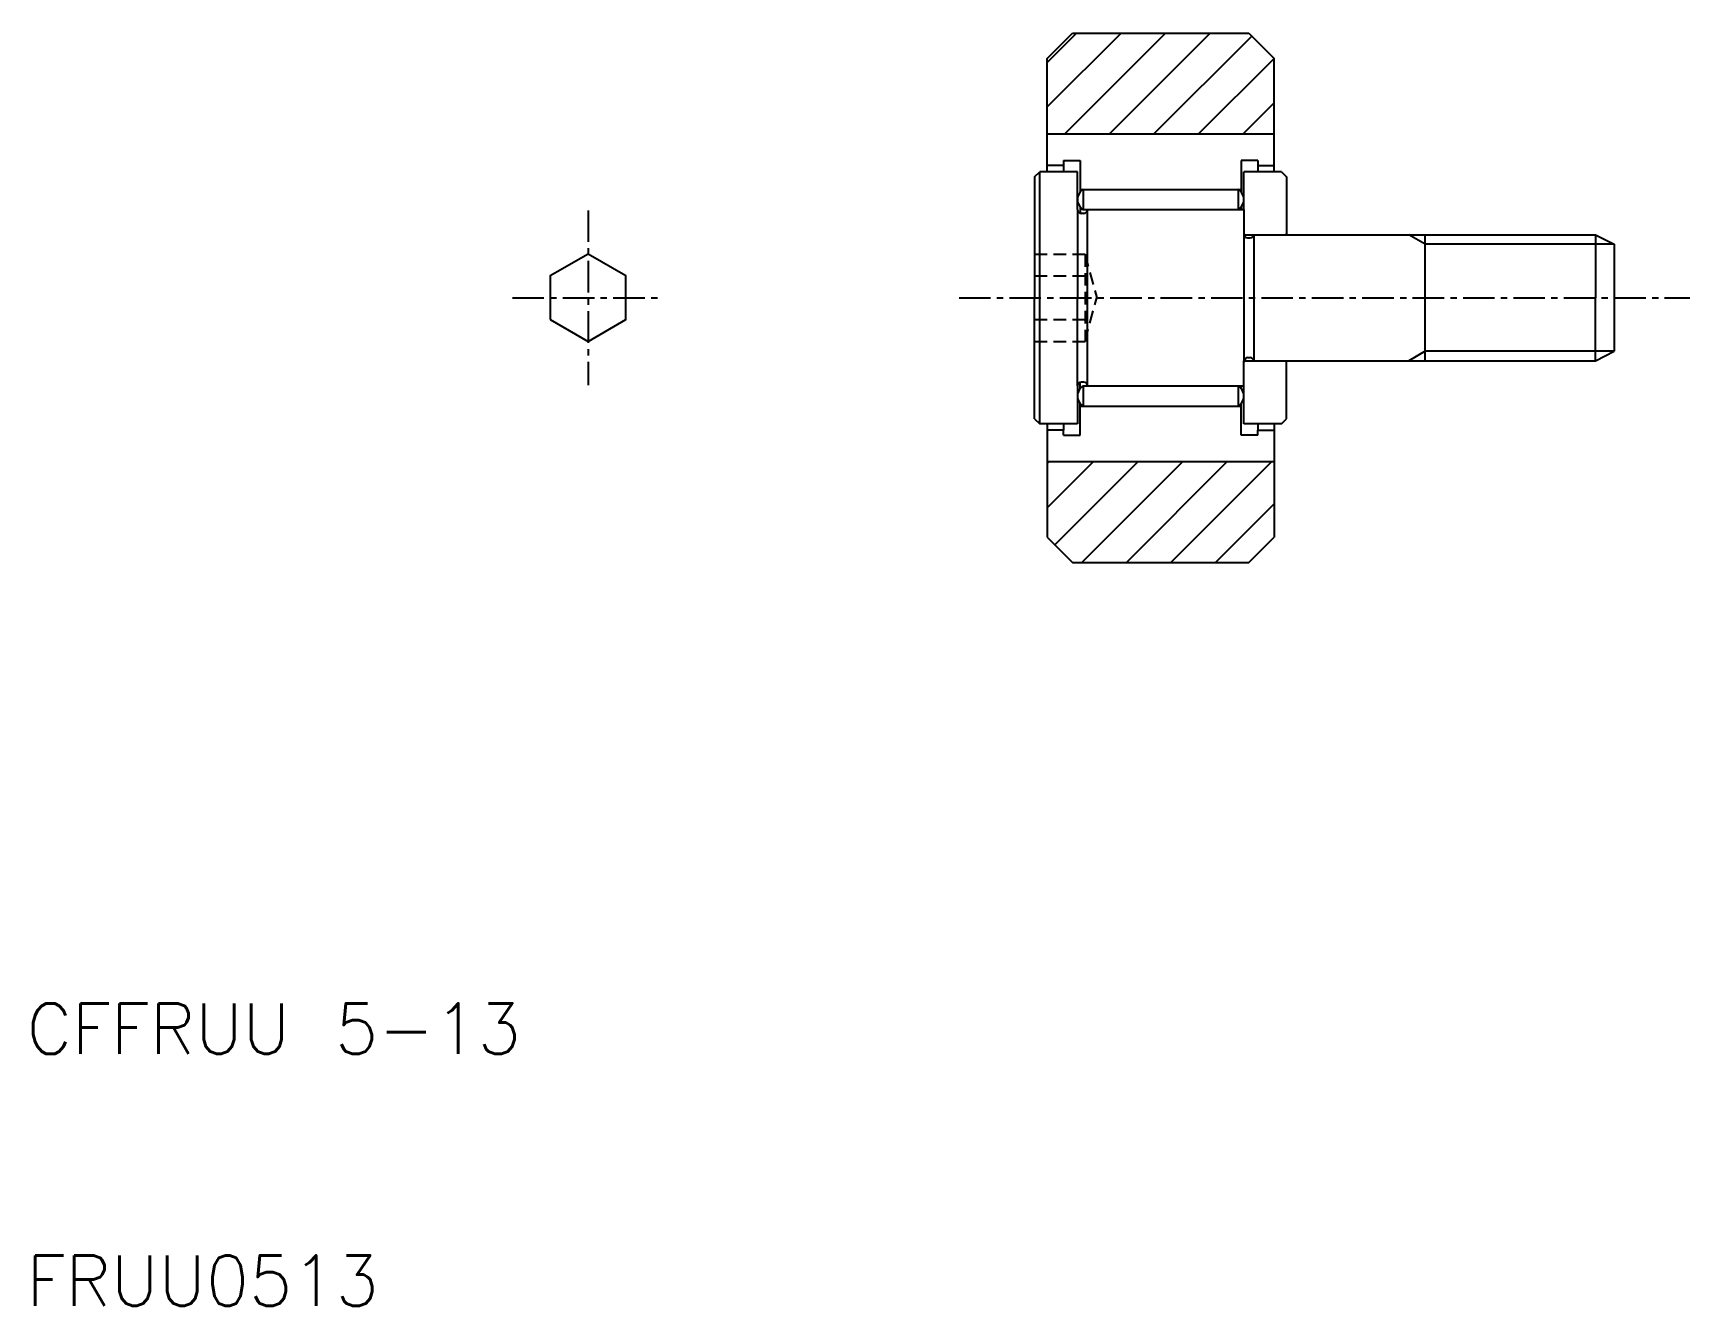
# Model space of a CAD drawing. Extents: x 10.3 to 76, y 10 to 60.5.
import ezdxf

# ---------------------------------------------------------------- set-up
doc = ezdxf.new("R2010")
doc.units = 0
doc.linetypes.add('CENTER', pattern=[2, 1.25, -0.25, 0.25, -0.25])
doc.linetypes.add('DASHED', pattern=[0.75, 0.5, -0.25])
doc.layers.get('0').update_dxf_attribs({"linetype": 'CONTINUOUS'})
doc.layers.add('CENTER', color=1, linetype='CENTER')
doc.styles.get("Standard").update_dxf_attribs({"font": 'txt.shx', "bigfont": 'bigfont.shx'})

# ---------------------------------------------------------------- blocks, each defined once
blk = doc.blocks.new('*X2')
at = {"color": 0, "linetype": 'CONTINUOUS'}
for p, q in [((50.5, 57.571), (53.429, 60.5)), ((50.5, 59.339), (51.661, 60.5)), ((51.197, 56.5), (55.197, 60.5)), ((52.964, 56.5), (56.964, 60.5)), ((54.732, 56.5), (58.616, 60.384)), ((56.5, 56.5), (59.5, 59.5)), ((58.268, 56.5), (59.5, 57.732)), ((50.5, 41.661), (52.339, 43.5)), ((50.5, 43.429), (50.571, 43.5)), ((50.803, 40.197), (54.107, 43.5)), ((51.874, 39.5), (55.874, 43.5)), ((53.642, 39.5), (57.642, 43.5)), ((55.41, 39.5), (59.41, 43.5)), ((57.178, 39.5), (59.5, 41.822))]:
    blk.add_line(p, q, dxfattribs=at)

msp = doc.modelspace()

# ---------------------------------------------------------------- linework, layer by layer
at = {"color": 7, "linetype": 'CONTINUOUS'}
for p, q in [((50.5, 59.5), (51.5, 60.5)), ((51.5, 60.5), (58.5, 60.5)), ((58.5, 60.5), (59.5, 59.5)), ((50.5, 55), (50.5, 59.5)), ((59.5, 55), (59.5, 59.5)), ((50.5, 56.5), (59.5, 56.5)), ((51.15, 55.25), (50.5, 55.25)), ((51.15, 55.45), (51.8, 55.45)), ((51.15, 55.45), (51.15, 55.25)), ((51.15, 55.25), (51.15, 55)), ((51.8, 55.45), (51.8, 54.3)), ((58.2, 55.45), (58.2, 54.3)), ((58.85, 55.45), (58.2, 55.45)), ((58.85, 55.45), (58.85, 55.25)), ((58.85, 55.25), (58.85, 55)), ((58.85, 55.25), (59.5, 55.25)), ((50, 54.8), (50.2, 55)), ((50, 54.8), (50, 50)), ((50.2, 45), (50.2, 55)), ((51.7, 55), (50.2, 55)), ((51.7, 53.5), (51.7, 55)), ((58.3, 53.5), (58.3, 55)), ((59.8, 55), (58.3, 55)), ((59.8, 55), (60, 54.8)), ((60, 54.8), (60, 52.5)), ((51.8, 54.3), (51.8, 54.189)), ((51.8, 54.3), (51.925, 54.3)), ((51.925, 54.3), (58.075, 54.3)), ((51.925, 54.3), (51.925, 53.5)), ((58.075, 54.3), (58.075, 53.5)), ((58.075, 54.3), (58.2, 54.3)), ((58.2, 54.3), (58.2, 54.189)), ((51.7, 53.5), (51.7, 50)), ((51.8, 53.611), (51.8, 53.359)), ((51.95, 53.35), (51.85, 53.35)), ((51.925, 53.5), (58.075, 53.5)), ((52.1, 46.5), (52.1, 53.5)), ((58.075, 53.5), (58.3, 53.5)), ((58.2, 53.611), (58.2, 53.5)), ((58.3, 53.5), (58.3, 52.525)), ((58.35, 52.5), (58.3, 52.55)), ((58.3, 52.525), (58.3, 47.475)), ((58.35, 52.5), (58.698, 52.5)), ((58.35, 52.413), (58.35, 52.5)), ((58.45, 52.375), (58.55, 52.375)), ((58.7, 52.525), (58.7, 47.475)), ((58.7, 52.525), (58.7, 52.5)), ((58.7, 52.5), (72.25, 52.5)), ((59.95, 52.5), (60, 52.55)), ((65.5, 47.5), (65.5, 52.5)), ((72.25, 52.5), (73, 52.125)), ((72.25, 52.5), (72.25, 50)), ((73, 52.125), (73, 47.875)), ((50, 45.2), (50, 50)), ((51.7, 46.5), (51.7, 50)), ((72.25, 47.5), (72.25, 50)), ((58.3, 46.5), (58.3, 47.5)), ((58.3, 47.5), (58.3, 47.475)), ((58.35, 47.5), (58.3, 47.45)), ((58.35, 47.587), (58.35, 47.5)), ((58.35, 47.5), (58.698, 47.5)), ((58.45, 47.625), (58.55, 47.625)), ((58.7, 47.5), (72.25, 47.5)), ((58.7, 47.475), (58.7, 47.5)), ((59.95, 47.5), (60, 47.45)), ((60, 45.2), (60, 47.5)), ((72.25, 47.5), (73, 47.875)), ((51.7, 46.5), (51.7, 45)), ((51.8, 46.389), (51.8, 46.641)), ((51.95, 46.65), (51.85, 46.65)), ((51.925, 46.5), (58.075, 46.5)), ((51.925, 46.5), (51.925, 45.7)), ((58.075, 46.5), (58.075, 45.7)), ((58.075, 46.5), (58.3, 46.5)), ((58.2, 46.389), (58.2, 46.5)), ((58.3, 45), (58.3, 46.5)), ((51.8, 45.7), (51.8, 45.811)), ((51.8, 44.55), (51.8, 45.7)), ((51.8, 45.7), (51.925, 45.7)), ((51.925, 45.7), (58.075, 45.7)), ((58.075, 45.7), (58.2, 45.7)), ((58.2, 45.7), (58.2, 45.811)), ((58.2, 44.55), (58.2, 45.7)), ((50, 45.2), (50.2, 45)), ((51.7, 45), (50.2, 45)), ((50.5, 45), (50.5, 40.5)), ((51.15, 44.75), (50.5, 44.75)), ((51.15, 45), (51.15, 44.75)), ((51.15, 44.55), (51.15, 44.75)), ((59.8, 45), (58.3, 45)), ((58.85, 45), (58.85, 44.75)), ((58.85, 44.75), (59.5, 44.75)), ((58.85, 44.55), (58.85, 44.75)), ((59.5, 45), (59.5, 40.5)), ((59.8, 45), (60, 45.2)), ((51.15, 44.55), (51.8, 44.55)), ((58.85, 44.55), (58.2, 44.55)), ((50.5, 43.5), (59.5, 43.5)), ((50.5, 40.5), (51.5, 39.5)), ((58.5, 39.5), (59.5, 40.5)), ((51.5, 39.5), (58.5, 39.5))]:
    msp.add_line(p, q, dxfattribs=at)
at = {"color": 3, "linetype": 'CONTINUOUS'}
for p, q in [((65.5, 52.125), (64.85, 52.5)), ((73, 52.125), (65.5, 52.125)), ((65.5, 47.875), (64.85, 47.5)), ((73, 47.875), (65.5, 47.875))]:
    msp.add_line(p, q, dxfattribs=at)
at = {"color": 3, "linetype": 'DASHED'}
for p, q in [((50, 51.732), (52, 51.732)), ((52, 51.732), (52, 48.268)), ((52, 51.732), (52.464, 50)), ((50, 50.866), (52, 50.866)), ((52, 48.268), (52.464, 50)), ((50, 49.134), (52, 49.134)), ((50, 48.268), (52, 48.268))]:
    msp.add_line(p, q, dxfattribs=at)
at = {"color": 7, "linetype": 'CONTINUOUS'}
msp.add_lwpolyline([(30.778, 49.134), (32.278, 48.268), (33.778, 49.134), (33.778, 50.866), (32.278, 51.732), (30.778, 50.866)], close=True, dxfattribs=at)
for centre, radius, start, end in [((52.168, 53.9), 0.468, 121.28449, 238.71551), ((57.832, 53.9), 0.468, 301.28449, 58.71551), ((51.85, 53.5), 0.15, 180, 270), ((51.95, 53.5), 0.15, 270, 0), ((58.45, 52.525), 0.15, 180, 270), ((58.55, 52.525), 0.15, 270, 0), ((58.45, 47.475), 0.15, 90, 180), ((58.55, 47.475), 0.15, 0, 90), ((51.85, 46.5), 0.15, 90, 180), ((52.168, 46.1), 0.468, 121.28449, 238.71551), ((51.95, 46.5), 0.15, 0, 90), ((57.832, 46.1), 0.468, 301.28449, 58.71551)]:
    msp.add_arc(centre, radius, start, end, dxfattribs=at)
at = {"layer": 'CENTER', "color": 1, "linetype": 'CENTER'}
for p, q in [((32.278, 53.464), (32.278, 46.536)), ((29.278, 50), (35.278, 50)), ((47, 50), (76, 50))]:
    msp.add_line(p, q, dxfattribs=at)

# ---------------------------------------------------------------- block references
at = {"color": 3, "linetype": 'CONTINUOUS'}
msp.add_blockref('*X2', (0, 0), dxfattribs=at)

# ---------------------------------------------------------------- texts
at = {"color": 7, "linetype": 'CONTINUOUS'}
for s, p in [('CFFRUU 5-13', (10, 20)), ('FRUU0513', (10, 10))]:
    msp.add_text(s, height=2, dxfattribs=at).set_placement(p)

doc.saveas('drawing.dxf')
